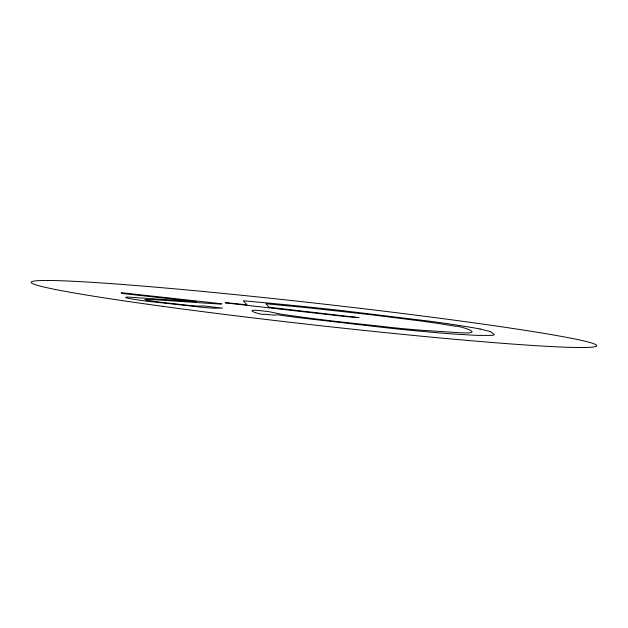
<?xml version="1.0" encoding="UTF-8"?>
<svg xmlns="http://www.w3.org/2000/svg" width="628" height="628" viewBox="0 0 628 628"><rect width="100%" height="100%" fill="white"/><g stroke="black" fill="none" stroke-linecap="round" stroke-linejoin="round"><path stroke-width="0.94" d="M196.423 301.683L121.871 293.449L121.173 292.672L221.637 303.771A33.504 1.287 6.4 0 1 219.981 304.093L155.053 299.737L144.903 299.556L146.348 300.074A23.927 0.918 6.4 0 0 149.228 300.616L154.676 301.456A25.858 0.989 6.4 0 0 160.415 302.233L189.193 305.404A26.227 1.005 6.4 0 0 193.785 305.797A26.808 1.028 6.4 0 0 195.818 305.946A25.74 0.989 6.4 0 0 199.186 306.142L203.127 305.883L222.391 308.089L214.344 308.222A38.905 1.492 6.4 0 1 208.849 307.861A41.134 1.578 6.4 0 1 203.864 307.461L146.811 301.181A40.71 1.562 6.4 0 1 139.659 300.184L132.61 299.093A38.536 1.476 6.4 0 1 128.01 298.221L126.095 297.688A47.979 1.845 6.4 0 1 125.718 297.476A46.315 1.782 6.4 0 1 128.779 297.115L188.942 301.252A60.594 2.324 6.4 0 0 196.462 301.691M480.059 329.001L490.68 331.639L494.063 334.386A144.307 5.542 6.4 0 1 491.041 335.43L477.029 335.376L456.203 334.206A121.84 4.679 6.4 0 1 436.122 332.628L416.921 330.901A130.498 5.008 6.4 0 1 392.264 328.468L300.624 317.909A128.065 4.914 6.4 0 1 280.457 315.232C277.081 314.149 275.519 315.601 271.822 314.911A11.155 0.432 6.4 0 1 264.835 314.22C263.218 315.515 244.402 310.02 255.439 310.216A10.323 0.393 6.4 0 1 259.576 310.593L261.185 310.766A13.478 0.518 6.4 0 1 262.873 310.946L264.459 311.127A10.676 0.408 6.4 0 1 269.561 311.786L280.481 314.11L303.732 317.391A123.897 4.757 6.4 0 0 336.106 321.41L395.106 327.871A107.396 4.121 6.4 0 0 417.196 329.959L460.395 332.785A101.147 3.886 6.4 0 0 468.182 332.911C481.252 332.204 457.145 325.375 455.386 326.254A102.419 3.933 6.4 0 0 442.19 324.072A106.375 4.082 6.4 0 0 434.074 322.847A104.397 4.011 6.4 0 0 420.305 320.908L368.903 314.487L308.984 307.908A131.48 5.048 6.4 0 0 302.649 307.273L265.88 303.756L269.059 307.249L359.043 317.635L345.895 316.591L225.138 302.845A10.66 0.408 6.4 0 1 226.936 302.774L246.992 304.808L243.319 300.765L276.964 303.866A215.278 8.266 6.4 0 1 292.334 305.373A181.665 6.971 6.4 0 1 341.373 310.515L431.365 321.418A121.314 4.655 6.4 0 1 449.609 324.009L456.517 325.053A142.195 5.456 6.4 0 1 480.098 329.001M162.707 306.338A284.5 10.919 6.4 0 0 596.49 346.091A284.5 10.919 6.4 0 0 182.803 289.571A284.5 10.919 6.4 0 0 162.707 306.338"/></g></svg>
